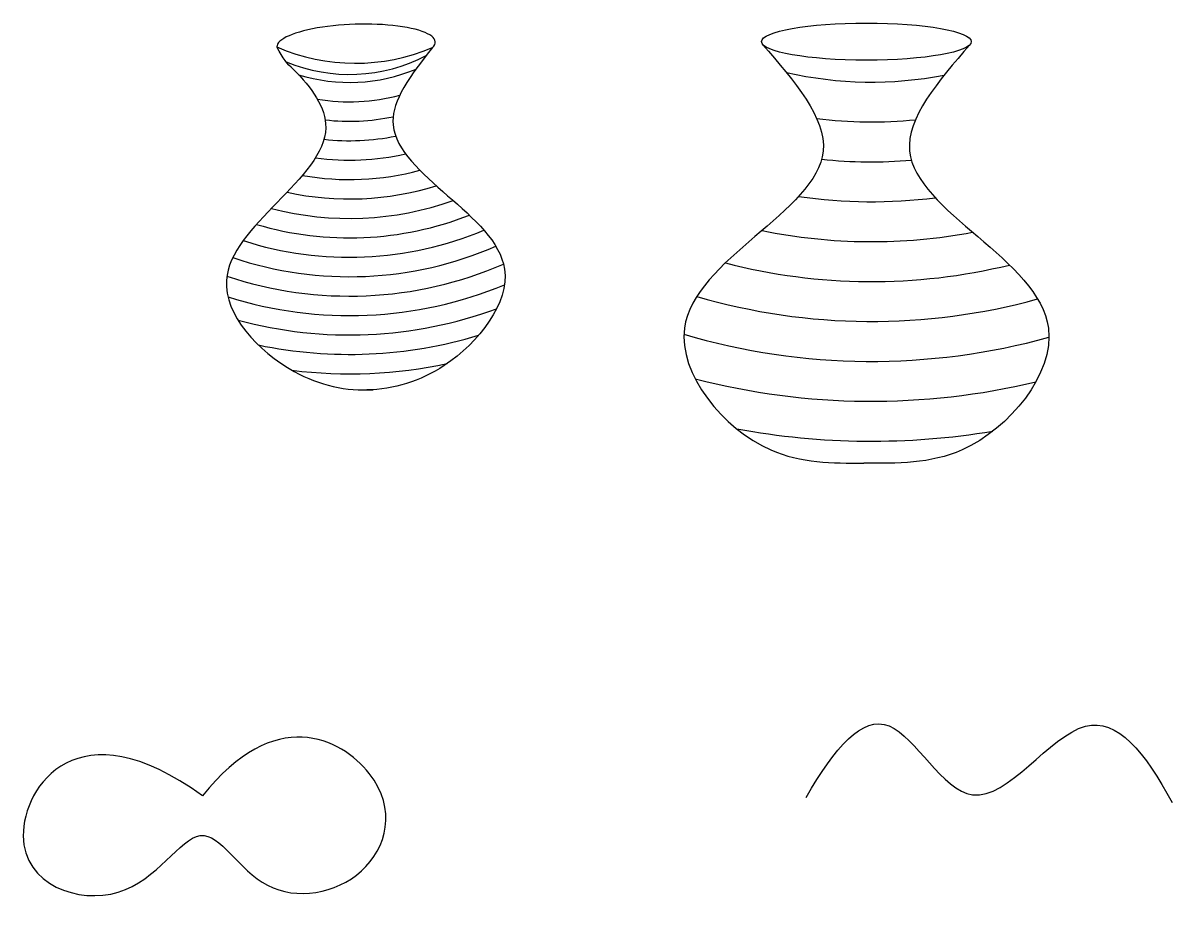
# Model space of a CAD drawing. Header units: millimetres. Extents: x 1839 to 2559, y 1329 to 1881.
import ezdxf

# ---------------------------------------------------------------- set-up
doc = ezdxf.new("R2010")
doc.units = ezdxf.units.MM

# ---------------------------------------------------------------- blocks, each defined once
blk = doc.blocks.new('pot')
for centre, radius, start, end in [((-7.24, 328.63), 123.91, 246.61185, 292.95089), ((-10.94, 300.94), 103.26, 247.41138, 297.76111), ((-10.94, 300.94), 108.26, 252.84245, 292.64016), ((-10.94, 300.94), 120.43, 260.38735, 285.18556), ((-10.94, 300.94), 132.6, 263.39914, 281.89697), ((-10.94, 300.94), 144.78, 263.67261, 281.52233), ((-10.94, 300.94), 156.95, 262.20193, 282.9198), ((-10.94, 300.94), 169.12, 259.95715, 285.10463), ((-10.94, 300.94), 181.29, 257.56339, 287.45266), ((-10.94, 300.94), 193.46, 255.36619, 289.61827), ((-10.94, 300.94), 205.64, 253.54407, 291.42175), ((-10.94, 300.94), 217.81, 252.20702, 292.75227), ((-10.94, 300.94), 229.98, 251.46672, 293.49862), ((-10.94, 300.94), 242.15, 251.49987, 293.48647), ((-10.94, 300.94), 254.32, 252.58482, 292.43357), ((-10.94, 300.94), 266.5, 254.81378, 290.22814), ((-10.94, 300.94), 278.67, 258.17467, 286.87473), ((-10.94, 300.94), 290.84, 262.88065, 282.15949)]:
    blk.add_arc(centre, radius, start, end)
blk.add_ellipse((-6.8, 216.46), major_axis=(49.63, 1.56), ratio=0.255145, start_param=6.008745, end_param=9.424778)
blk.add_open_spline([(-46.12, 200.71), (-50.06, 204.75), (-52.63, 207.42), (-56.43, 214.9)], degree=3)
for points in [[(41.08, 214.53), (23.09, 192.1), (-4.92, 144.03), (119.8, 94.31), (56.93, 12.52), (16.83, 0.29), (0, 0)], [(-46.12, 200.71), (-34.62, 189.75), (-2.8, 144.12), (-123.08, 84.45), (-53.78, 8.02), (-12.83, -0.91), (3.97, 0.16)]]:
    blk.add_open_spline(points, degree=3, knots=[13.034004, 13.034004, 13.034004, 13.034004, 57.975511, 172.077555, 243.307512, 292.889184, 292.889184, 292.889184, 292.889184])
blk = doc.blocks.new('d')
for radius, start, end in [(239.89, 257.15113, 280.93744), (264.89, 262.53785, 275.968), (289.89, 263.80994, 274.92771), (314.89, 261.65202, 277.27848), (339.89, 258.3472, 280.7337), (364.89, 255.45877, 283.69609), (389.89, 253.68092, 285.469), (414.89, 253.53316, 285.53342), (439.89, 255.44802, 283.53639), (464.89, 259.53421, 279.40418)]:
    blk.add_arc((3.26, 478.63), radius, start, end)
blk.add_ellipse((0, 264.06), major_axis=(-65.71, 0), ratio=0.176989)
for points in [[(-65.02, 262.37), (-27.06, 195.53), (-114.03, 84.53), (-59.91, 8.28), (-1.55, 0.02)], [(64.83, 262.16), (27.06, 195.53), (114.03, 84.53), (59.91, 8.28), (-1.55, 0.02)]]:
    blk.add_spline(points, degree=3)

msp = doc.modelspace()

# ---------------------------------------------------------------- linework, layer by layer
msp.add_open_spline([(1951.29, 1397.18), (1996.27, 1454.06), (2080, 1413.35), (2060, 1340.08), (1985.15, 1327.49), (1951.29, 1397.18), (1908.83, 1317.87), (1804.34, 1352.66), (1873.26, 1454.06), (1951.29, 1397.18)], degree=3)
msp.add_open_spline([(2329.59, 1396.26), (2347.55, 1427.46), (2381.6, 1468.12), (2434.22, 1360.8), (2504.61, 1470.34), (2541.85, 1424.66), (2558.75, 1393.03)], degree=3, knots=[0, 0, 0, 0, 76.588016, 152.876236, 242.491173, 321.408091, 321.408091, 321.408091, 321.408091])

# ---------------------------------------------------------------- block references
for name, p in [('pot', (2054.32, 1651.57)), ('d', (2367.25, 1605.74))]:
    msp.add_blockref(name, p)

doc.saveas('drawing.dxf')
